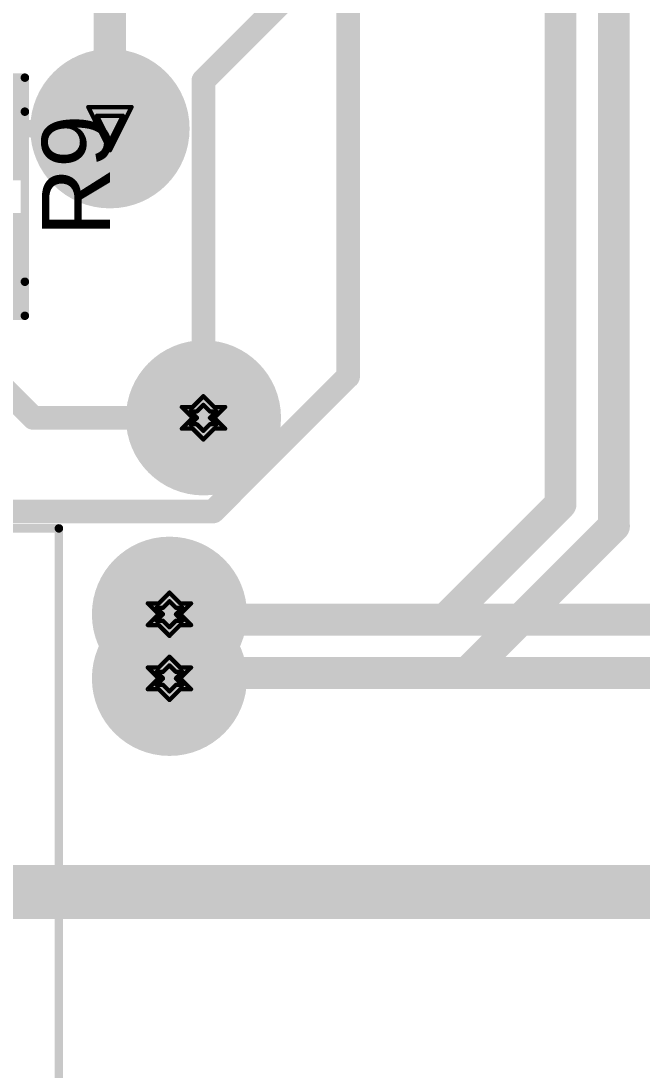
# Model space of a CAD drawing. Header units: inches. Extents: x -21 to 344, y -3 to 240.
# Drawn here: x 55.25 to 62.56, y 13.42 to 25.77 of the extents above; entities that cross this region are included whole.
import ezdxf

# ---------------------------------------------------------------- set-up
doc = ezdxf.new("R2010")
doc.units = ezdxf.units.IN
for name, color, linetype in [('Bottom 3D Body', 216, 'Continuous'), ('Bottom Layer', 5, 'Continuous'), ('Drill Drawing', 1, 'Continuous'), ('Int1 -GND)', 76, 'Continuous'), ('Int2 -PWR)', 16, 'Continuous'), ('Top Component Center', 76, 'Continuous'), ('Top Designator', 56, 'Continuous'), ('Top Layer', 1, 'Continuous'), ('Top Overlay', 2, 'Continuous'), ('Top Paste', 8, 'Continuous'), ('Top Solder', 216, 'Continuous'), ('Via Holes', 16, 'Continuous')]:
    doc.layers.add(name, color=color, linetype=linetype)
doc.styles.add('Arial', font='', dxfattribs={"height": 0.2})
doc.styles.get('Arial').set_extended_font_data('Arial')

# ---------------------------------------------------------------- blocks, each defined once
blk = doc.blocks.new('RES_0603_48')
at = {"layer": 'Top Layer'}
for points in [[(-1.283, 0.394), (-0.318, 0.394), (-0.318, -0.394), (-1.283, -0.394)], [(0.318, 0.394), (1.283, 0.394), (1.283, -0.394), (0.318, -0.394)]]:
    blk.add_hatch(color=1, dxfattribs=at).paths.add_polyline_path(points)
at = {"layer": 'Top Paste'}
for points in [[(-1.41, 0.521), (-0.191, 0.521), (-0.191, -0.521), (-1.41, -0.521)], [(0.191, 0.521), (1.41, 0.521), (1.41, -0.521), (0.191, -0.521)]]:
    blk.add_hatch(color=8, dxfattribs=at).paths.add_polyline_path(points)
at = {"layer": 'Top Solder'}
for points in [[(-1.333, 0.444), (-0.268, 0.444), (-0.268, -0.444), (-1.333, -0.444)], [(0.268, 0.444), (1.333, 0.444), (1.333, -0.444), (0.268, -0.444)]]:
    blk.add_hatch(color=216, dxfattribs=at).paths.add_polyline_path(points)
at = {"layer": 'Bottom 3D Body'}
for points in [[(-1, -0.5, 0.1, 0.1, 0), (-1, 0.5, 0.1, 0.1, 0)], [(1, 0.5, 0.1, 0.1, 0), (-1, 0.5, 0.1, 0.1, 0)], [(1, -0.5, 0.1, 0.1, 0), (1, 0.5, 0.1, 0.1, 0)], [(1, -0.5, 0.1, 0.1, 0), (-1, -0.5, 0.1, 0.1, 0)]]:
    blk.add_lwpolyline(points, format="xyseb", dxfattribs=at)
for points in [[(-1.025, 0.5, 0.05, 0.05, 1), (-0.975, 0.5, 0.05, 0.05, 1)], [(-1.025, 0.5, 0.05, 0.05, 1), (-0.975, 0.5, 0.05, 0.05, 1)], [(0.975, 0.5, 0.05, 0.05, 1), (1.025, 0.5, 0.05, 0.05, 1)], [(0.975, 0.5, 0.05, 0.05, 1), (1.025, 0.5, 0.05, 0.05, 1)], [(-1.025, -0.5, 0.05, 0.05, 1), (-0.975, -0.5, 0.05, 0.05, 1)], [(-1.025, -0.5, 0.05, 0.05, 1), (-0.975, -0.5, 0.05, 0.05, 1)], [(0.975, -0.5, 0.05, 0.05, 1), (1.025, -0.5, 0.05, 0.05, 1)], [(0.975, -0.5, 0.05, 0.05, 1), (1.025, -0.5, 0.05, 0.05, 1)]]:
    blk.add_lwpolyline(points, format="xyseb", close=True, dxfattribs=at)
at = {"layer": 'Top Component Center'}
for points in [[(1.4, 0.5, 0.1, 0.1, 0), (-1.4, 0.5, 0.1, 0.1, 0)], [(-1.4, -0.5, 0.1, 0.1, 0), (-1.4, 0.5, 0.1, 0.1, 0)], [(1.4, -0.5, 0.1, 0.1, 0), (1.4, 0.5, 0.1, 0.1, 0)], [(0, -0.2, 0.1, 0.1, 0), (0, 0.2, 0.1, 0.1, 0)], [(0.2, 0, 0.1, 0.1, 0), (-0.2, 0, 0.1, 0.1, 0)], [(1.4, -0.5, 0.1, 0.1, 0), (-1.4, -0.5, 0.1, 0.1, 0)]]:
    blk.add_lwpolyline(points, format="xyseb", dxfattribs=at)
for points in [[(-1.425, 0.5, 0.05, 0.05, 1), (-1.375, 0.5, 0.05, 0.05, 1)], [(-1.425, 0.5, 0.05, 0.05, 1), (-1.375, 0.5, 0.05, 0.05, 1)], [(1.375, 0.5, 0.05, 0.05, 1), (1.425, 0.5, 0.05, 0.05, 1)], [(1.375, 0.5, 0.05, 0.05, 1), (1.425, 0.5, 0.05, 0.05, 1)], [(-0.025, 0.2, 0.05, 0.05, 1), (0.025, 0.2, 0.05, 0.05, 1)], [(-0.225, 0, 0.05, 0.05, 1), (-0.175, 0, 0.05, 0.05, 1)], [(0.175, 0, 0.05, 0.05, 1), (0.225, 0, 0.05, 0.05, 1)], [(-0.025, -0.2, 0.05, 0.05, 1), (0.025, -0.2, 0.05, 0.05, 1)], [(-1.425, -0.5, 0.05, 0.05, 1), (-1.375, -0.5, 0.05, 0.05, 1)], [(-1.425, -0.5, 0.05, 0.05, 1), (-1.375, -0.5, 0.05, 0.05, 1)], [(1.375, -0.5, 0.05, 0.05, 1), (1.425, -0.5, 0.05, 0.05, 1)], [(1.375, -0.5, 0.05, 0.05, 1), (1.425, -0.5, 0.05, 0.05, 1)]]:
    blk.add_lwpolyline(points, format="xyseb", close=True, dxfattribs=at)
at = {"layer": 'Top Designator'}
for points in [[(1.4, 0.5, 0.1, 0.1, 0), (-1.4, 0.5, 0.1, 0.1, 0)], [(-1.4, -0.5, 0.1, 0.1, 0), (-1.4, 0.5, 0.1, 0.1, 0)], [(1.4, -0.5, 0.1, 0.1, 0), (1.4, 0.5, 0.1, 0.1, 0)], [(1.4, -0.5, 0.1, 0.1, 0), (-1.4, -0.5, 0.1, 0.1, 0)]]:
    blk.add_lwpolyline(points, format="xyseb", dxfattribs=at)
for points in [[(-1.425, 0.5, 0.05, 0.05, 1), (-1.375, 0.5, 0.05, 0.05, 1)], [(-1.425, 0.5, 0.05, 0.05, 1), (-1.375, 0.5, 0.05, 0.05, 1)], [(1.375, 0.5, 0.05, 0.05, 1), (1.425, 0.5, 0.05, 0.05, 1)], [(1.375, 0.5, 0.05, 0.05, 1), (1.425, 0.5, 0.05, 0.05, 1)], [(-1.425, -0.5, 0.05, 0.05, 1), (-1.375, -0.5, 0.05, 0.05, 1)], [(-1.425, -0.5, 0.05, 0.05, 1), (-1.375, -0.5, 0.05, 0.05, 1)], [(1.375, -0.5, 0.05, 0.05, 1), (1.425, -0.5, 0.05, 0.05, 1)], [(1.375, -0.5, 0.05, 0.05, 1), (1.425, -0.5, 0.05, 0.05, 1)]]:
    blk.add_lwpolyline(points, format="xyseb", close=True, dxfattribs=at)
at = {"layer": 'Top Overlay'}
for points in [[(1.4, 0.5, 0.1, 0.1, 0), (-1.4, 0.5, 0.1, 0.1, 0)], [(-1.4, -0.5, 0.1, 0.1, 0), (-1.4, 0.5, 0.1, 0.1, 0)], [(1.4, -0.5, 0.1, 0.1, 0), (1.4, 0.5, 0.1, 0.1, 0)], [(1.4, -0.5, 0.1, 0.1, 0), (-1.4, -0.5, 0.1, 0.1, 0)]]:
    blk.add_lwpolyline(points, format="xyseb", dxfattribs=at)
for points in [[(-1.425, 0.5, 0.05, 0.05, 1), (-1.375, 0.5, 0.05, 0.05, 1)], [(-1.425, 0.5, 0.05, 0.05, 1), (-1.375, 0.5, 0.05, 0.05, 1)], [(1.375, 0.5, 0.05, 0.05, 1), (1.425, 0.5, 0.05, 0.05, 1)], [(1.375, 0.5, 0.05, 0.05, 1), (1.425, 0.5, 0.05, 0.05, 1)], [(-1.425, -0.5, 0.05, 0.05, 1), (-1.375, -0.5, 0.05, 0.05, 1)], [(-1.425, -0.5, 0.05, 0.05, 1), (-1.375, -0.5, 0.05, 0.05, 1)], [(1.375, -0.5, 0.05, 0.05, 1), (1.425, -0.5, 0.05, 0.05, 1)], [(1.375, -0.5, 0.05, 0.05, 1), (1.425, -0.5, 0.05, 0.05, 1)]]:
    blk.add_lwpolyline(points, format="xyseb", close=True, dxfattribs=at)
at = {"layer": 'Top Designator', "style": 'Arial'}
blk.add_text('R9', height=0.4, dxfattribs=at).set_placement((-0.8, -0.3))
blk = doc.blocks.new('PJ_037AH_SMT_TR_66')
at = {"layer": 'Top Component Center'}
for points in [[(8.7, 8.6, 0.1, 0.1, 0), (8.7, -8.5, 0.1, 0.1, 0)], [(-9.6, -8.5, 0.1, 0.1, 0), (8.7, -8.5, 0.1, 0.1, 0)]]:
    blk.add_lwpolyline(points, format="xyseb", dxfattribs=at)
blk.add_lwpolyline([(8.675, -8.5, 0.05, 0.05, 1), (8.725, -8.5, 0.05, 0.05, 1)], format="xyseb", close=True, dxfattribs=at)
blk.add_lwpolyline([(8.675, -8.5, 0.05, 0.05, 1), (8.725, -8.5, 0.05, 0.05, 1)], format="xyseb", close=True, dxfattribs=at)
at = {"layer": 'Top Designator'}
for points in [[(8.7, 8.6, 0.1, 0.1, 0), (8.7, -8.5, 0.1, 0.1, 0)], [(-9.6, -8.5, 0.1, 0.1, 0), (8.7, -8.5, 0.1, 0.1, 0)]]:
    blk.add_lwpolyline(points, format="xyseb", dxfattribs=at)
blk.add_lwpolyline([(8.675, -8.5, 0.05, 0.05, 1), (8.725, -8.5, 0.05, 0.05, 1)], format="xyseb", close=True, dxfattribs=at)
blk.add_lwpolyline([(8.675, -8.5, 0.05, 0.05, 1), (8.725, -8.5, 0.05, 0.05, 1)], format="xyseb", close=True, dxfattribs=at)

msp = doc.modelspace()

# ---------------------------------------------------------------- hatches: boundary and pattern name
at = {"layer": 'Bottom Layer'}
h = msp.add_hatch(color=5, dxfattribs=at)
edge = h.paths.add_edge_path()
edge.add_arc((56.3, 24.5), 0.3, 0, 360)
h = msp.add_hatch(color=5, dxfattribs=at)
edge = h.paths.add_edge_path()
edge.add_arc((57.4, 21.1), 0.25, 0, 360)
h = msp.add_hatch(color=5, dxfattribs=at)
edge = h.paths.add_edge_path()
edge.add_arc((57, 18.791), 0.25, 0, 360)
h = msp.add_hatch(color=5, dxfattribs=at)
edge = h.paths.add_edge_path()
edge.add_arc((57, 18.037), 0.25, 0, 360)
at = {"layer": 'Int1 -GND)'}
h = msp.add_hatch(color=7, dxfattribs=at)
edge = h.paths.add_edge_path()
edge.add_arc((56.3, 24.5), 0.937, 0, 360)
h = msp.add_hatch(color=7, dxfattribs=at)
edge = h.paths.add_edge_path()
edge.add_arc((57.4, 21.1), 0.912, 0, 360)
h = msp.add_hatch(color=7, dxfattribs=at)
edge = h.paths.add_edge_path()
edge.add_arc((57, 18.791), 0.912, 0, 360)
h = msp.add_hatch(color=7, dxfattribs=at)
edge = h.paths.add_edge_path()
edge.add_arc((57, 18.037), 0.912, 0, 360)
at = {"layer": 'Int2 -PWR)'}
h = msp.add_hatch(color=7, dxfattribs=at)
edge = h.paths.add_edge_path()
edge.add_arc((56.3, 24.5), 0.937, 0, 360)
h = msp.add_hatch(color=7, dxfattribs=at)
edge = h.paths.add_edge_path()
edge.add_arc((57.4, 21.1), 0.912, 0, 360)
h = msp.add_hatch(color=7, dxfattribs=at)
edge = h.paths.add_edge_path()
edge.add_arc((57, 18.791), 0.912, 0, 360)
h = msp.add_hatch(color=7, dxfattribs=at)
edge = h.paths.add_edge_path()
edge.add_arc((57, 18.037), 0.912, 0, 360)
at = {"layer": 'Top Layer'}
h = msp.add_hatch(color=1, dxfattribs=at)
edge = h.paths.add_edge_path()
edge.add_arc((56.3, 24.5), 0.3, 0, 360)
h = msp.add_hatch(color=1, dxfattribs=at)
edge = h.paths.add_edge_path()
edge.add_arc((57.4, 21.1), 0.25, 0, 360)
h = msp.add_hatch(color=1, dxfattribs=at)
edge = h.paths.add_edge_path()
edge.add_arc((57, 18.791), 0.25, 0, 360)
h = msp.add_hatch(color=1, dxfattribs=at)
edge = h.paths.add_edge_path()
edge.add_arc((57, 18.037), 0.25, 0, 360)
at = {"layer": 'Via Holes'}
h = msp.add_hatch(color=7, dxfattribs=at)
edge = h.paths.add_edge_path()
edge.add_arc((56.3, 24.5), 0.175, 0, 360)
h = msp.add_hatch(color=7, dxfattribs=at)
edge = h.paths.add_edge_path()
edge.add_arc((57.4, 21.1), 0.15, 0, 360)
h = msp.add_hatch(color=7, dxfattribs=at)
edge = h.paths.add_edge_path()
edge.add_arc((57, 18.791), 0.15, 0, 360)
h = msp.add_hatch(color=7, dxfattribs=at)
edge = h.paths.add_edge_path()
edge.add_arc((57, 18.037), 0.15, 0, 360)

# ---------------------------------------------------------------- linework, layer by layer
at = {"layer": 'Bottom Layer'}
for points in [[(56.3, 24.5, 0.381, 0.381, 0), (56.3, 27, 0.381, 0.381, 0)], [(59.1, 21.586, 0.279, 0.279, 0), (59.1, 26.47, 0.279, 0.279, 0)], [(61.6, 20.087, 0.373, 0.373, 0), (61.6, 26.241, 0.373, 0.373, 0)], [(62.227, 19.827, 0.373, 0.373, 0), (62.227, 25.981, 0.373, 0.373, 0)], [(54.9, 21.6, 0.279, 0.279, 0), (55.4, 21.1, 0.279, 0.279, 0)], [(57.514, 20, 0.279, 0.279, 0), (59.1, 21.586, 0.279, 0.279, 0)], [(55.4, 21.1, 0.279, 0.279, 0), (57.4, 21.1, 0.279, 0.279, 0)], [(60.24, 18.727, 0.373, 0.373, 0), (61.6, 20.087, 0.373, 0.373, 0)], [(39.6, 20, 0.279, 0.279, 0), (57.514, 20, 0.279, 0.279, 0)], [(60.5, 18.1, 0.373, 0.373, 0), (62.227, 19.827, 0.373, 0.373, 0)], [(57, 18.791, 0.373, 0.373, 0), (57.063, 18.727, 0.373, 0.373, 0)], [(57.063, 18.727, 0.373, 0.373, 0), (60.24, 18.727, 0.373, 0.373, 0)], [(57, 18.037, 0.373, 0.373, 0), (57.063, 18.1, 0.373, 0.373, 0)], [(57.063, 18.1, 0.373, 0.373, 0), (60.5, 18.1, 0.373, 0.373, 0)], [(46.1, 15.525, 0.635, 0.635, 0), (66.325, 15.525, 0.635, 0.635, 0)]]:
    msp.add_lwpolyline(points, format="xyseb", dxfattribs=at)
for points in [[(56.205, 24.5, 0.191, 0.191, 1), (56.395, 24.5, 0.191, 0.191, 1)], [(59.03, 21.586, 0.14, 0.14, 1), (59.17, 21.586, 0.14, 0.14, 1)], [(59.03, 21.586, 0.14, 0.14, 1), (59.17, 21.586, 0.14, 0.14, 1)], [(55.33, 21.1, 0.14, 0.14, 1), (55.47, 21.1, 0.14, 0.14, 1)], [(55.33, 21.1, 0.14, 0.14, 1), (55.47, 21.1, 0.14, 0.14, 1)], [(57.33, 21.1, 0.14, 0.14, 1), (57.47, 21.1, 0.14, 0.14, 1)], [(61.507, 20.087, 0.187, 0.187, 1), (61.693, 20.087, 0.187, 0.187, 1)], [(61.507, 20.087, 0.187, 0.187, 1), (61.693, 20.087, 0.187, 0.187, 1)], [(57.444, 20, 0.14, 0.14, 1), (57.584, 20, 0.14, 0.14, 1)], [(57.444, 20, 0.14, 0.14, 1), (57.584, 20, 0.14, 0.14, 1)], [(62.134, 19.827, 0.187, 0.187, 1), (62.321, 19.827, 0.187, 0.187, 1)], [(62.134, 19.827, 0.187, 0.187, 1), (62.321, 19.827, 0.187, 0.187, 1)], [(56.907, 18.791, 0.187, 0.187, 1), (57.093, 18.791, 0.187, 0.187, 1)], [(56.97, 18.727, 0.187, 0.187, 1), (57.157, 18.727, 0.187, 0.187, 1)], [(56.97, 18.727, 0.187, 0.187, 1), (57.157, 18.727, 0.187, 0.187, 1)], [(60.147, 18.727, 0.187, 0.187, 1), (60.333, 18.727, 0.187, 0.187, 1)], [(60.147, 18.727, 0.187, 0.187, 1), (60.333, 18.727, 0.187, 0.187, 1)], [(56.97, 18.1, 0.187, 0.187, 1), (57.157, 18.1, 0.187, 0.187, 1)], [(56.97, 18.1, 0.187, 0.187, 1), (57.157, 18.1, 0.187, 0.187, 1)], [(60.407, 18.1, 0.187, 0.187, 1), (60.593, 18.1, 0.187, 0.187, 1)], [(60.407, 18.1, 0.187, 0.187, 1), (60.593, 18.1, 0.187, 0.187, 1)], [(56.907, 18.037, 0.187, 0.187, 1), (57.093, 18.037, 0.187, 0.187, 1)]]:
    msp.add_lwpolyline(points, format="xyseb", close=True, dxfattribs=at)
at = {"layer": 'Drill Drawing'}
for points in [[(56.046, 24.754, 0.0508, 0.0508, 0), (56.554, 24.754, 0.0508, 0.0508, 0)], [(56.046, 24.754, 0.0508, 0.0508, 0), (56.3, 24.246, 0.0508, 0.0508, 0)], [(56.3, 24.246, 0.0508, 0.0508, 0), (56.554, 24.754, 0.0508, 0.0508, 0)], [(56.148, 24.652, 0.0508, 0.0508, 0), (56.452, 24.652, 0.0508, 0.0508, 0)], [(56.148, 24.652, 0.0508, 0.0508, 0), (56.3, 24.348, 0.0508, 0.0508, 0)], [(56.3, 24.348, 0.0508, 0.0508, 0), (56.452, 24.652, 0.0508, 0.0508, 0)], [(57.273, 21.227, 0.0508, 0.0508, 0), (57.4, 21.354, 0.0508, 0.0508, 0)], [(57.4, 21.354, 0.0508, 0.0508, 0), (57.527, 21.227, 0.0508, 0.0508, 0)], [(57.146, 21.227, 0.0508, 0.0508, 0), (57.273, 21.1, 0.0508, 0.0508, 0)], [(57.146, 21.227, 0.0508, 0.0508, 0), (57.273, 21.227, 0.0508, 0.0508, 0)], [(57.324, 21.176, 0.0508, 0.0508, 0), (57.4, 21.252, 0.0508, 0.0508, 0)], [(57.4, 21.252, 0.0508, 0.0508, 0), (57.476, 21.176, 0.0508, 0.0508, 0)], [(57.527, 21.227, 0.0508, 0.0508, 0), (57.654, 21.227, 0.0508, 0.0508, 0)], [(57.527, 21.1, 0.0508, 0.0508, 0), (57.654, 21.227, 0.0508, 0.0508, 0)], [(57.146, 20.973, 0.0508, 0.0508, 0), (57.273, 21.1, 0.0508, 0.0508, 0)], [(57.248, 21.176, 0.0508, 0.0508, 0), (57.324, 21.1, 0.0508, 0.0508, 0)], [(57.248, 21.176, 0.0508, 0.0508, 0), (57.324, 21.176, 0.0508, 0.0508, 0)], [(57.248, 21.024, 0.0508, 0.0508, 0), (57.324, 21.1, 0.0508, 0.0508, 0)], [(57.476, 21.176, 0.0508, 0.0508, 0), (57.552, 21.176, 0.0508, 0.0508, 0)], [(57.476, 21.1, 0.0508, 0.0508, 0), (57.552, 21.176, 0.0508, 0.0508, 0)], [(57.476, 21.1, 0.0508, 0.0508, 0), (57.552, 21.024, 0.0508, 0.0508, 0)], [(57.527, 21.1, 0.0508, 0.0508, 0), (57.654, 20.973, 0.0508, 0.0508, 0)], [(57.146, 20.973, 0.0508, 0.0508, 0), (57.273, 20.973, 0.0508, 0.0508, 0)], [(57.248, 21.024, 0.0508, 0.0508, 0), (57.324, 21.024, 0.0508, 0.0508, 0)], [(57.273, 20.973, 0.0508, 0.0508, 0), (57.4, 20.846, 0.0508, 0.0508, 0)], [(57.324, 21.024, 0.0508, 0.0508, 0), (57.4, 20.948, 0.0508, 0.0508, 0)], [(57.4, 20.948, 0.0508, 0.0508, 0), (57.476, 21.024, 0.0508, 0.0508, 0)], [(57.4, 20.846, 0.0508, 0.0508, 0), (57.527, 20.973, 0.0508, 0.0508, 0)], [(57.476, 21.024, 0.0508, 0.0508, 0), (57.552, 21.024, 0.0508, 0.0508, 0)], [(57.527, 20.973, 0.0508, 0.0508, 0), (57.654, 20.973, 0.0508, 0.0508, 0)], [(56.873, 18.918, 0.0508, 0.0508, 0), (57, 19.045, 0.0508, 0.0508, 0)], [(57, 19.045, 0.0508, 0.0508, 0), (57.127, 18.918, 0.0508, 0.0508, 0)], [(56.746, 18.918, 0.0508, 0.0508, 0), (56.873, 18.791, 0.0508, 0.0508, 0)], [(56.746, 18.918, 0.0508, 0.0508, 0), (56.873, 18.918, 0.0508, 0.0508, 0)], [(56.848, 18.867, 0.0508, 0.0508, 0), (56.924, 18.791, 0.0508, 0.0508, 0)], [(56.848, 18.867, 0.0508, 0.0508, 0), (56.924, 18.867, 0.0508, 0.0508, 0)], [(56.924, 18.867, 0.0508, 0.0508, 0), (57, 18.943, 0.0508, 0.0508, 0)], [(57, 18.943, 0.0508, 0.0508, 0), (57.076, 18.867, 0.0508, 0.0508, 0)], [(57.076, 18.867, 0.0508, 0.0508, 0), (57.152, 18.867, 0.0508, 0.0508, 0)], [(57.076, 18.791, 0.0508, 0.0508, 0), (57.152, 18.867, 0.0508, 0.0508, 0)], [(57.127, 18.918, 0.0508, 0.0508, 0), (57.254, 18.918, 0.0508, 0.0508, 0)], [(57.127, 18.791, 0.0508, 0.0508, 0), (57.254, 18.918, 0.0508, 0.0508, 0)], [(56.746, 18.664, 0.0508, 0.0508, 0), (56.873, 18.791, 0.0508, 0.0508, 0)], [(56.848, 18.714, 0.0508, 0.0508, 0), (56.924, 18.791, 0.0508, 0.0508, 0)], [(57.076, 18.791, 0.0508, 0.0508, 0), (57.152, 18.714, 0.0508, 0.0508, 0)], [(57.127, 18.791, 0.0508, 0.0508, 0), (57.254, 18.664, 0.0508, 0.0508, 0)], [(56.746, 18.664, 0.0508, 0.0508, 0), (56.873, 18.664, 0.0508, 0.0508, 0)], [(56.848, 18.714, 0.0508, 0.0508, 0), (56.924, 18.714, 0.0508, 0.0508, 0)], [(56.873, 18.664, 0.0508, 0.0508, 0), (57, 18.537, 0.0508, 0.0508, 0)], [(56.924, 18.714, 0.0508, 0.0508, 0), (57, 18.638, 0.0508, 0.0508, 0)], [(57, 18.638, 0.0508, 0.0508, 0), (57.076, 18.714, 0.0508, 0.0508, 0)], [(57, 18.537, 0.0508, 0.0508, 0), (57.127, 18.664, 0.0508, 0.0508, 0)], [(57.076, 18.714, 0.0508, 0.0508, 0), (57.152, 18.714, 0.0508, 0.0508, 0)], [(57.127, 18.664, 0.0508, 0.0508, 0), (57.254, 18.664, 0.0508, 0.0508, 0)], [(56.873, 18.164, 0.0508, 0.0508, 0), (57, 18.291, 0.0508, 0.0508, 0)], [(57, 18.291, 0.0508, 0.0508, 0), (57.127, 18.164, 0.0508, 0.0508, 0)], [(56.746, 18.164, 0.0508, 0.0508, 0), (56.873, 18.037, 0.0508, 0.0508, 0)], [(56.746, 18.164, 0.0508, 0.0508, 0), (56.873, 18.164, 0.0508, 0.0508, 0)], [(56.924, 18.113, 0.0508, 0.0508, 0), (57, 18.189, 0.0508, 0.0508, 0)], [(57, 18.189, 0.0508, 0.0508, 0), (57.076, 18.113, 0.0508, 0.0508, 0)], [(57.127, 18.164, 0.0508, 0.0508, 0), (57.254, 18.164, 0.0508, 0.0508, 0)], [(57.127, 18.037, 0.0508, 0.0508, 0), (57.254, 18.164, 0.0508, 0.0508, 0)], [(56.746, 17.91, 0.0508, 0.0508, 0), (56.873, 18.037, 0.0508, 0.0508, 0)], [(56.848, 18.113, 0.0508, 0.0508, 0), (56.924, 18.037, 0.0508, 0.0508, 0)], [(56.848, 18.113, 0.0508, 0.0508, 0), (56.924, 18.113, 0.0508, 0.0508, 0)], [(56.848, 17.96, 0.0508, 0.0508, 0), (56.924, 18.037, 0.0508, 0.0508, 0)], [(57.076, 18.113, 0.0508, 0.0508, 0), (57.152, 18.113, 0.0508, 0.0508, 0)], [(57.076, 18.037, 0.0508, 0.0508, 0), (57.152, 18.113, 0.0508, 0.0508, 0)], [(57.076, 18.037, 0.0508, 0.0508, 0), (57.152, 17.96, 0.0508, 0.0508, 0)], [(57.127, 18.037, 0.0508, 0.0508, 0), (57.254, 17.91, 0.0508, 0.0508, 0)], [(56.746, 17.91, 0.0508, 0.0508, 0), (56.873, 17.91, 0.0508, 0.0508, 0)], [(56.848, 17.96, 0.0508, 0.0508, 0), (56.924, 17.96, 0.0508, 0.0508, 0)], [(56.873, 17.91, 0.0508, 0.0508, 0), (57, 17.783, 0.0508, 0.0508, 0)], [(56.924, 17.96, 0.0508, 0.0508, 0), (57, 17.884, 0.0508, 0.0508, 0)], [(57, 17.884, 0.0508, 0.0508, 0), (57.076, 17.96, 0.0508, 0.0508, 0)], [(57, 17.783, 0.0508, 0.0508, 0), (57.127, 17.91, 0.0508, 0.0508, 0)], [(57.076, 17.96, 0.0508, 0.0508, 0), (57.152, 17.96, 0.0508, 0.0508, 0)], [(57.127, 17.91, 0.0508, 0.0508, 0), (57.254, 17.91, 0.0508, 0.0508, 0)]]:
    msp.add_lwpolyline(points, format="xyseb", dxfattribs=at)
for points in [[(56.033, 24.754, 0.0254, 0.0254, 1), (56.059, 24.754, 0.0254, 0.0254, 1)], [(56.033, 24.754, 0.0254, 0.0254, 1), (56.059, 24.754, 0.0254, 0.0254, 1)], [(56.541, 24.754, 0.0254, 0.0254, 1), (56.567, 24.754, 0.0254, 0.0254, 1)], [(56.541, 24.754, 0.0254, 0.0254, 1), (56.567, 24.754, 0.0254, 0.0254, 1)], [(56.135, 24.652, 0.0254, 0.0254, 1), (56.16, 24.652, 0.0254, 0.0254, 1)], [(56.135, 24.652, 0.0254, 0.0254, 1), (56.16, 24.652, 0.0254, 0.0254, 1)], [(56.44, 24.652, 0.0254, 0.0254, 1), (56.465, 24.652, 0.0254, 0.0254, 1)], [(56.44, 24.652, 0.0254, 0.0254, 1), (56.465, 24.652, 0.0254, 0.0254, 1)], [(56.287, 24.348, 0.0254, 0.0254, 1), (56.313, 24.348, 0.0254, 0.0254, 1)], [(56.287, 24.348, 0.0254, 0.0254, 1), (56.313, 24.348, 0.0254, 0.0254, 1)], [(56.287, 24.246, 0.0254, 0.0254, 1), (56.313, 24.246, 0.0254, 0.0254, 1)], [(56.287, 24.246, 0.0254, 0.0254, 1), (56.313, 24.246, 0.0254, 0.0254, 1)], [(57.387, 21.354, 0.0254, 0.0254, 1), (57.413, 21.354, 0.0254, 0.0254, 1)], [(57.387, 21.354, 0.0254, 0.0254, 1), (57.413, 21.354, 0.0254, 0.0254, 1)], [(57.133, 21.227, 0.0254, 0.0254, 1), (57.159, 21.227, 0.0254, 0.0254, 1)], [(57.133, 21.227, 0.0254, 0.0254, 1), (57.159, 21.227, 0.0254, 0.0254, 1)], [(57.26, 21.227, 0.0254, 0.0254, 1), (57.286, 21.227, 0.0254, 0.0254, 1)], [(57.26, 21.227, 0.0254, 0.0254, 1), (57.286, 21.227, 0.0254, 0.0254, 1)], [(57.387, 21.252, 0.0254, 0.0254, 1), (57.413, 21.252, 0.0254, 0.0254, 1)], [(57.387, 21.252, 0.0254, 0.0254, 1), (57.413, 21.252, 0.0254, 0.0254, 1)], [(57.514, 21.227, 0.0254, 0.0254, 1), (57.54, 21.227, 0.0254, 0.0254, 1)], [(57.514, 21.227, 0.0254, 0.0254, 1), (57.54, 21.227, 0.0254, 0.0254, 1)], [(57.641, 21.227, 0.0254, 0.0254, 1), (57.667, 21.227, 0.0254, 0.0254, 1)], [(57.641, 21.227, 0.0254, 0.0254, 1), (57.667, 21.227, 0.0254, 0.0254, 1)], [(57.235, 21.176, 0.0254, 0.0254, 1), (57.26, 21.176, 0.0254, 0.0254, 1)], [(57.235, 21.176, 0.0254, 0.0254, 1), (57.26, 21.176, 0.0254, 0.0254, 1)], [(57.26, 21.1, 0.0254, 0.0254, 1), (57.286, 21.1, 0.0254, 0.0254, 1)], [(57.26, 21.1, 0.0254, 0.0254, 1), (57.286, 21.1, 0.0254, 0.0254, 1)], [(57.311, 21.176, 0.0254, 0.0254, 1), (57.336, 21.176, 0.0254, 0.0254, 1)], [(57.311, 21.176, 0.0254, 0.0254, 1), (57.336, 21.176, 0.0254, 0.0254, 1)], [(57.311, 21.1, 0.0254, 0.0254, 1), (57.336, 21.1, 0.0254, 0.0254, 1)], [(57.311, 21.1, 0.0254, 0.0254, 1), (57.336, 21.1, 0.0254, 0.0254, 1)], [(57.463, 21.176, 0.0254, 0.0254, 1), (57.489, 21.176, 0.0254, 0.0254, 1)], [(57.463, 21.176, 0.0254, 0.0254, 1), (57.489, 21.176, 0.0254, 0.0254, 1)], [(57.463, 21.1, 0.0254, 0.0254, 1), (57.489, 21.1, 0.0254, 0.0254, 1)], [(57.463, 21.1, 0.0254, 0.0254, 1), (57.489, 21.1, 0.0254, 0.0254, 1)], [(57.514, 21.1, 0.0254, 0.0254, 1), (57.54, 21.1, 0.0254, 0.0254, 1)], [(57.514, 21.1, 0.0254, 0.0254, 1), (57.54, 21.1, 0.0254, 0.0254, 1)], [(57.54, 21.176, 0.0254, 0.0254, 1), (57.565, 21.176, 0.0254, 0.0254, 1)], [(57.54, 21.176, 0.0254, 0.0254, 1), (57.565, 21.176, 0.0254, 0.0254, 1)], [(57.133, 20.973, 0.0254, 0.0254, 1), (57.159, 20.973, 0.0254, 0.0254, 1)], [(57.133, 20.973, 0.0254, 0.0254, 1), (57.159, 20.973, 0.0254, 0.0254, 1)], [(57.235, 21.024, 0.0254, 0.0254, 1), (57.26, 21.024, 0.0254, 0.0254, 1)], [(57.235, 21.024, 0.0254, 0.0254, 1), (57.26, 21.024, 0.0254, 0.0254, 1)], [(57.26, 20.973, 0.0254, 0.0254, 1), (57.286, 20.973, 0.0254, 0.0254, 1)], [(57.26, 20.973, 0.0254, 0.0254, 1), (57.286, 20.973, 0.0254, 0.0254, 1)], [(57.311, 21.024, 0.0254, 0.0254, 1), (57.336, 21.024, 0.0254, 0.0254, 1)], [(57.311, 21.024, 0.0254, 0.0254, 1), (57.336, 21.024, 0.0254, 0.0254, 1)], [(57.463, 21.024, 0.0254, 0.0254, 1), (57.489, 21.024, 0.0254, 0.0254, 1)], [(57.463, 21.024, 0.0254, 0.0254, 1), (57.489, 21.024, 0.0254, 0.0254, 1)], [(57.514, 20.973, 0.0254, 0.0254, 1), (57.54, 20.973, 0.0254, 0.0254, 1)], [(57.514, 20.973, 0.0254, 0.0254, 1), (57.54, 20.973, 0.0254, 0.0254, 1)], [(57.54, 21.024, 0.0254, 0.0254, 1), (57.565, 21.024, 0.0254, 0.0254, 1)], [(57.54, 21.024, 0.0254, 0.0254, 1), (57.565, 21.024, 0.0254, 0.0254, 1)], [(57.641, 20.973, 0.0254, 0.0254, 1), (57.667, 20.973, 0.0254, 0.0254, 1)], [(57.641, 20.973, 0.0254, 0.0254, 1), (57.667, 20.973, 0.0254, 0.0254, 1)], [(57.387, 20.948, 0.0254, 0.0254, 1), (57.413, 20.948, 0.0254, 0.0254, 1)], [(57.387, 20.948, 0.0254, 0.0254, 1), (57.413, 20.948, 0.0254, 0.0254, 1)], [(57.387, 20.846, 0.0254, 0.0254, 1), (57.413, 20.846, 0.0254, 0.0254, 1)], [(57.387, 20.846, 0.0254, 0.0254, 1), (57.413, 20.846, 0.0254, 0.0254, 1)], [(56.987, 19.045, 0.0254, 0.0254, 1), (57.013, 19.045, 0.0254, 0.0254, 1)], [(56.987, 19.045, 0.0254, 0.0254, 1), (57.013, 19.045, 0.0254, 0.0254, 1)], [(56.733, 18.918, 0.0254, 0.0254, 1), (56.759, 18.918, 0.0254, 0.0254, 1)], [(56.733, 18.918, 0.0254, 0.0254, 1), (56.759, 18.918, 0.0254, 0.0254, 1)], [(56.835, 18.867, 0.0254, 0.0254, 1), (56.86, 18.867, 0.0254, 0.0254, 1)], [(56.835, 18.867, 0.0254, 0.0254, 1), (56.86, 18.867, 0.0254, 0.0254, 1)], [(56.86, 18.918, 0.0254, 0.0254, 1), (56.886, 18.918, 0.0254, 0.0254, 1)], [(56.86, 18.918, 0.0254, 0.0254, 1), (56.886, 18.918, 0.0254, 0.0254, 1)], [(56.911, 18.867, 0.0254, 0.0254, 1), (56.937, 18.867, 0.0254, 0.0254, 1)], [(56.911, 18.867, 0.0254, 0.0254, 1), (56.937, 18.867, 0.0254, 0.0254, 1)], [(56.987, 18.943, 0.0254, 0.0254, 1), (57.013, 18.943, 0.0254, 0.0254, 1)], [(56.987, 18.943, 0.0254, 0.0254, 1), (57.013, 18.943, 0.0254, 0.0254, 1)], [(57.064, 18.867, 0.0254, 0.0254, 1), (57.089, 18.867, 0.0254, 0.0254, 1)], [(57.064, 18.867, 0.0254, 0.0254, 1), (57.089, 18.867, 0.0254, 0.0254, 1)], [(57.114, 18.918, 0.0254, 0.0254, 1), (57.14, 18.918, 0.0254, 0.0254, 1)], [(57.114, 18.918, 0.0254, 0.0254, 1), (57.14, 18.918, 0.0254, 0.0254, 1)], [(57.14, 18.867, 0.0254, 0.0254, 1), (57.165, 18.867, 0.0254, 0.0254, 1)], [(57.14, 18.867, 0.0254, 0.0254, 1), (57.165, 18.867, 0.0254, 0.0254, 1)], [(57.241, 18.918, 0.0254, 0.0254, 1), (57.267, 18.918, 0.0254, 0.0254, 1)], [(57.241, 18.918, 0.0254, 0.0254, 1), (57.267, 18.918, 0.0254, 0.0254, 1)], [(56.86, 18.791, 0.0254, 0.0254, 1), (56.886, 18.791, 0.0254, 0.0254, 1)], [(56.86, 18.791, 0.0254, 0.0254, 1), (56.886, 18.791, 0.0254, 0.0254, 1)], [(56.911, 18.791, 0.0254, 0.0254, 1), (56.937, 18.791, 0.0254, 0.0254, 1)], [(56.911, 18.791, 0.0254, 0.0254, 1), (56.937, 18.791, 0.0254, 0.0254, 1)], [(57.064, 18.791, 0.0254, 0.0254, 1), (57.089, 18.791, 0.0254, 0.0254, 1)], [(57.064, 18.791, 0.0254, 0.0254, 1), (57.089, 18.791, 0.0254, 0.0254, 1)], [(57.114, 18.791, 0.0254, 0.0254, 1), (57.14, 18.791, 0.0254, 0.0254, 1)], [(57.114, 18.791, 0.0254, 0.0254, 1), (57.14, 18.791, 0.0254, 0.0254, 1)], [(56.733, 18.664, 0.0254, 0.0254, 1), (56.759, 18.664, 0.0254, 0.0254, 1)], [(56.733, 18.664, 0.0254, 0.0254, 1), (56.759, 18.664, 0.0254, 0.0254, 1)], [(56.835, 18.714, 0.0254, 0.0254, 1), (56.86, 18.714, 0.0254, 0.0254, 1)], [(56.835, 18.714, 0.0254, 0.0254, 1), (56.86, 18.714, 0.0254, 0.0254, 1)], [(56.86, 18.664, 0.0254, 0.0254, 1), (56.886, 18.664, 0.0254, 0.0254, 1)], [(56.86, 18.664, 0.0254, 0.0254, 1), (56.886, 18.664, 0.0254, 0.0254, 1)], [(56.911, 18.714, 0.0254, 0.0254, 1), (56.937, 18.714, 0.0254, 0.0254, 1)], [(56.911, 18.714, 0.0254, 0.0254, 1), (56.937, 18.714, 0.0254, 0.0254, 1)], [(56.987, 18.638, 0.0254, 0.0254, 1), (57.013, 18.638, 0.0254, 0.0254, 1)], [(56.987, 18.638, 0.0254, 0.0254, 1), (57.013, 18.638, 0.0254, 0.0254, 1)], [(57.064, 18.714, 0.0254, 0.0254, 1), (57.089, 18.714, 0.0254, 0.0254, 1)], [(57.064, 18.714, 0.0254, 0.0254, 1), (57.089, 18.714, 0.0254, 0.0254, 1)], [(57.114, 18.664, 0.0254, 0.0254, 1), (57.14, 18.664, 0.0254, 0.0254, 1)], [(57.114, 18.664, 0.0254, 0.0254, 1), (57.14, 18.664, 0.0254, 0.0254, 1)], [(57.14, 18.714, 0.0254, 0.0254, 1), (57.165, 18.714, 0.0254, 0.0254, 1)], [(57.14, 18.714, 0.0254, 0.0254, 1), (57.165, 18.714, 0.0254, 0.0254, 1)], [(57.241, 18.664, 0.0254, 0.0254, 1), (57.267, 18.664, 0.0254, 0.0254, 1)], [(57.241, 18.664, 0.0254, 0.0254, 1), (57.267, 18.664, 0.0254, 0.0254, 1)], [(56.987, 18.537, 0.0254, 0.0254, 1), (57.013, 18.537, 0.0254, 0.0254, 1)], [(56.987, 18.537, 0.0254, 0.0254, 1), (57.013, 18.537, 0.0254, 0.0254, 1)], [(56.987, 18.291, 0.0254, 0.0254, 1), (57.013, 18.291, 0.0254, 0.0254, 1)], [(56.987, 18.291, 0.0254, 0.0254, 1), (57.013, 18.291, 0.0254, 0.0254, 1)], [(56.733, 18.164, 0.0254, 0.0254, 1), (56.759, 18.164, 0.0254, 0.0254, 1)], [(56.733, 18.164, 0.0254, 0.0254, 1), (56.759, 18.164, 0.0254, 0.0254, 1)], [(56.86, 18.164, 0.0254, 0.0254, 1), (56.886, 18.164, 0.0254, 0.0254, 1)], [(56.86, 18.164, 0.0254, 0.0254, 1), (56.886, 18.164, 0.0254, 0.0254, 1)], [(56.987, 18.189, 0.0254, 0.0254, 1), (57.013, 18.189, 0.0254, 0.0254, 1)], [(56.987, 18.189, 0.0254, 0.0254, 1), (57.013, 18.189, 0.0254, 0.0254, 1)], [(57.114, 18.164, 0.0254, 0.0254, 1), (57.14, 18.164, 0.0254, 0.0254, 1)], [(57.114, 18.164, 0.0254, 0.0254, 1), (57.14, 18.164, 0.0254, 0.0254, 1)], [(57.241, 18.164, 0.0254, 0.0254, 1), (57.267, 18.164, 0.0254, 0.0254, 1)], [(57.241, 18.164, 0.0254, 0.0254, 1), (57.267, 18.164, 0.0254, 0.0254, 1)], [(56.835, 18.113, 0.0254, 0.0254, 1), (56.86, 18.113, 0.0254, 0.0254, 1)], [(56.835, 18.113, 0.0254, 0.0254, 1), (56.86, 18.113, 0.0254, 0.0254, 1)], [(56.86, 18.037, 0.0254, 0.0254, 1), (56.886, 18.037, 0.0254, 0.0254, 1)], [(56.86, 18.037, 0.0254, 0.0254, 1), (56.886, 18.037, 0.0254, 0.0254, 1)], [(56.911, 18.113, 0.0254, 0.0254, 1), (56.937, 18.113, 0.0254, 0.0254, 1)], [(56.911, 18.113, 0.0254, 0.0254, 1), (56.937, 18.113, 0.0254, 0.0254, 1)], [(56.911, 18.037, 0.0254, 0.0254, 1), (56.937, 18.037, 0.0254, 0.0254, 1)], [(56.911, 18.037, 0.0254, 0.0254, 1), (56.937, 18.037, 0.0254, 0.0254, 1)], [(57.064, 18.113, 0.0254, 0.0254, 1), (57.089, 18.113, 0.0254, 0.0254, 1)], [(57.064, 18.113, 0.0254, 0.0254, 1), (57.089, 18.113, 0.0254, 0.0254, 1)], [(57.064, 18.037, 0.0254, 0.0254, 1), (57.089, 18.037, 0.0254, 0.0254, 1)], [(57.064, 18.037, 0.0254, 0.0254, 1), (57.089, 18.037, 0.0254, 0.0254, 1)], [(57.114, 18.037, 0.0254, 0.0254, 1), (57.14, 18.037, 0.0254, 0.0254, 1)], [(57.114, 18.037, 0.0254, 0.0254, 1), (57.14, 18.037, 0.0254, 0.0254, 1)], [(57.14, 18.113, 0.0254, 0.0254, 1), (57.165, 18.113, 0.0254, 0.0254, 1)], [(57.14, 18.113, 0.0254, 0.0254, 1), (57.165, 18.113, 0.0254, 0.0254, 1)], [(56.733, 17.91, 0.0254, 0.0254, 1), (56.759, 17.91, 0.0254, 0.0254, 1)], [(56.733, 17.91, 0.0254, 0.0254, 1), (56.759, 17.91, 0.0254, 0.0254, 1)], [(56.835, 17.96, 0.0254, 0.0254, 1), (56.86, 17.96, 0.0254, 0.0254, 1)], [(56.835, 17.96, 0.0254, 0.0254, 1), (56.86, 17.96, 0.0254, 0.0254, 1)], [(56.86, 17.91, 0.0254, 0.0254, 1), (56.886, 17.91, 0.0254, 0.0254, 1)], [(56.86, 17.91, 0.0254, 0.0254, 1), (56.886, 17.91, 0.0254, 0.0254, 1)], [(56.911, 17.96, 0.0254, 0.0254, 1), (56.937, 17.96, 0.0254, 0.0254, 1)], [(56.911, 17.96, 0.0254, 0.0254, 1), (56.937, 17.96, 0.0254, 0.0254, 1)], [(56.987, 17.884, 0.0254, 0.0254, 1), (57.013, 17.884, 0.0254, 0.0254, 1)], [(56.987, 17.884, 0.0254, 0.0254, 1), (57.013, 17.884, 0.0254, 0.0254, 1)], [(57.064, 17.96, 0.0254, 0.0254, 1), (57.089, 17.96, 0.0254, 0.0254, 1)], [(57.064, 17.96, 0.0254, 0.0254, 1), (57.089, 17.96, 0.0254, 0.0254, 1)], [(57.114, 17.91, 0.0254, 0.0254, 1), (57.14, 17.91, 0.0254, 0.0254, 1)], [(57.114, 17.91, 0.0254, 0.0254, 1), (57.14, 17.91, 0.0254, 0.0254, 1)], [(57.14, 17.96, 0.0254, 0.0254, 1), (57.165, 17.96, 0.0254, 0.0254, 1)], [(57.14, 17.96, 0.0254, 0.0254, 1), (57.165, 17.96, 0.0254, 0.0254, 1)], [(57.241, 17.91, 0.0254, 0.0254, 1), (57.267, 17.91, 0.0254, 0.0254, 1)], [(57.241, 17.91, 0.0254, 0.0254, 1), (57.267, 17.91, 0.0254, 0.0254, 1)], [(56.987, 17.783, 0.0254, 0.0254, 1), (57.013, 17.783, 0.0254, 0.0254, 1)], [(56.987, 17.783, 0.0254, 0.0254, 1), (57.013, 17.783, 0.0254, 0.0254, 1)]]:
    msp.add_lwpolyline(points, format="xyseb", close=True, dxfattribs=at)
at = {"layer": 'Top Layer'}
for points in [[(57.4, 25.066, 0.279, 0.279, 0), (58.652, 26.317, 0.279, 0.279, 0)], [(57.4, 21.1, 0.279, 0.279, 0), (57.4, 25.066, 0.279, 0.279, 0)], [(54.8, 24.5, 0.203, 0.203, 0), (56.3, 24.5, 0.203, 0.203, 0)], [(57, 18.791, 0.373, 0.373, 0), (57.034, 18.791, 0.373, 0.373, 0)], [(57.034, 18.791, 0.373, 0.373, 0), (57.098, 18.727, 0.373, 0.373, 0)], [(57.098, 18.727, 0.373, 0.373, 0), (63.146, 18.727, 0.373, 0.373, 0)], [(57.034, 18.037, 0.373, 0.373, 0), (57.098, 18.1, 0.373, 0.373, 0)], [(57.098, 18.1, 0.373, 0.373, 0), (62.886, 18.1, 0.373, 0.373, 0)], [(57, 18.037, 0.373, 0.373, 0), (57.034, 18.037, 0.373, 0.373, 0)]]:
    msp.add_lwpolyline(points, format="xyseb", dxfattribs=at)
for points in [[(57.33, 25.066, 0.14, 0.14, 1), (57.47, 25.066, 0.14, 0.14, 1)], [(57.33, 25.066, 0.14, 0.14, 1), (57.47, 25.066, 0.14, 0.14, 1)], [(56.249, 24.5, 0.102, 0.102, 1), (56.351, 24.5, 0.102, 0.102, 1)], [(57.33, 21.1, 0.14, 0.14, 1), (57.47, 21.1, 0.14, 0.14, 1)], [(56.907, 18.791, 0.187, 0.187, 1), (57.093, 18.791, 0.187, 0.187, 1)], [(56.941, 18.791, 0.187, 0.187, 1), (57.128, 18.791, 0.187, 0.187, 1)], [(56.941, 18.791, 0.187, 0.187, 1), (57.128, 18.791, 0.187, 0.187, 1)], [(57.004, 18.727, 0.187, 0.187, 1), (57.191, 18.727, 0.187, 0.187, 1)], [(57.004, 18.727, 0.187, 0.187, 1), (57.191, 18.727, 0.187, 0.187, 1)], [(57.004, 18.1, 0.187, 0.187, 1), (57.191, 18.1, 0.187, 0.187, 1)], [(57.004, 18.1, 0.187, 0.187, 1), (57.191, 18.1, 0.187, 0.187, 1)], [(56.907, 18.037, 0.187, 0.187, 1), (57.093, 18.037, 0.187, 0.187, 1)], [(56.941, 18.037, 0.187, 0.187, 1), (57.128, 18.037, 0.187, 0.187, 1)], [(56.941, 18.037, 0.187, 0.187, 1), (57.128, 18.037, 0.187, 0.187, 1)]]:
    msp.add_lwpolyline(points, format="xyseb", close=True, dxfattribs=at)

# ---------------------------------------------------------------- block references
for name, p, rotation in [('RES_0603_48', (54.8, 23.7), 270), ('PJ_037AH_SMT_TR_66', (47.2, 11.1), 90)]:
    msp.add_blockref(name, p, dxfattribs=dict(rotation=rotation))

# ---------------------------------------------------------------- texts
at = {"layer": 'Top Overlay', "style": 'Arial'}
msp.add_text('R9', height=0.8, rotation=90, dxfattribs=at).set_placement((56.3, 23.234))

doc.saveas('drawing.dxf')
